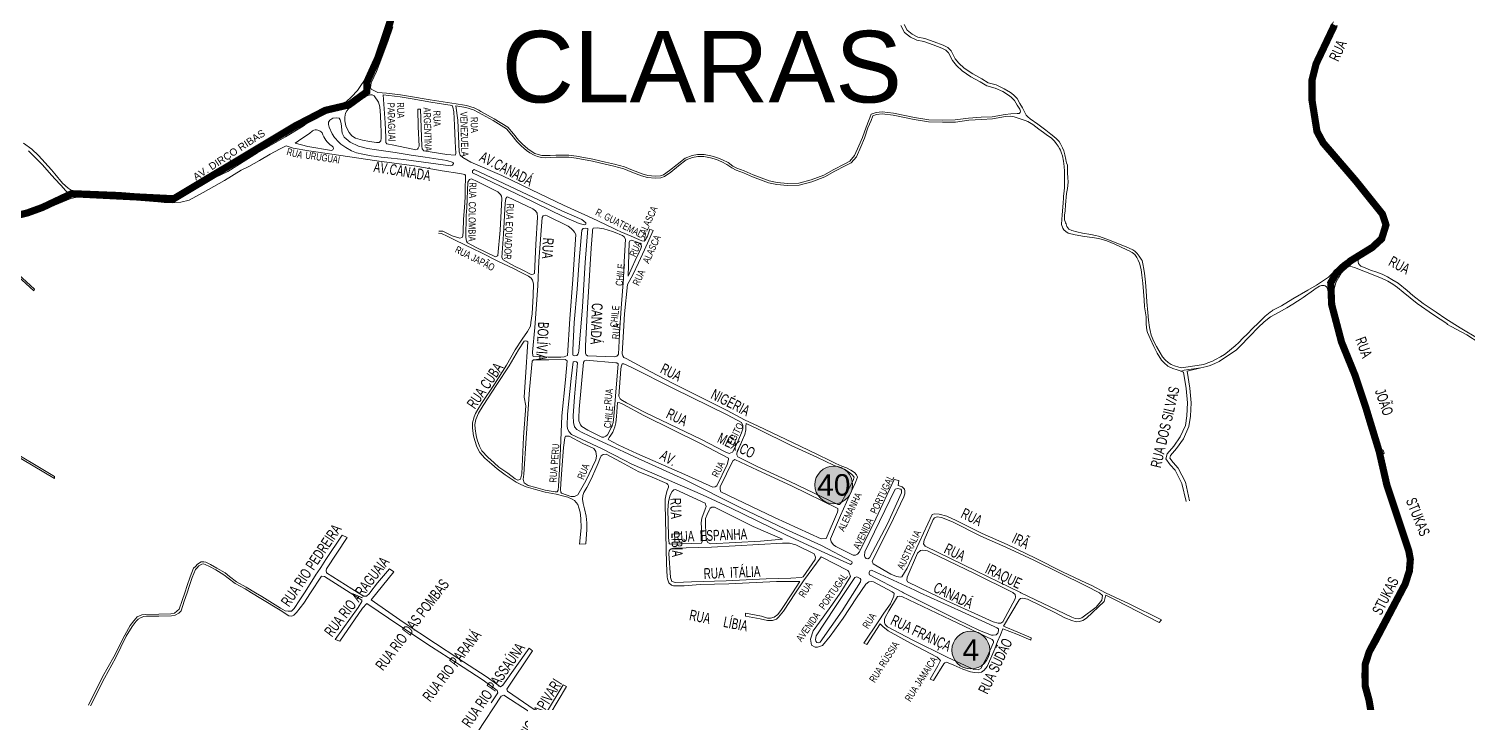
# Model space of a CAD drawing. Header units: millimetres. Extents: x 617885 to 663705, y 7172943 to 7234736.
# Drawn here: x 644964 to 646972, y 7179647 to 7180587 of the extents above; entities that cross this region are included whole.
import ezdxf
from ezdxf.enums import TextEntityAlignment as Align

# ---------------------------------------------------------------- set-up
doc = ezdxf.new("R2010")
doc.units = ezdxf.units.MM
for name, color, linetype in [('BAIRROS', 12, 'Continuous'), ('Equipamentos Públicos', 171, 'Continuous'), ('Escolas Municipais', 21, 'Continuous')]:
    doc.layers.add(name, color=color, linetype=linetype)
doc.layers.add('TOP_VIAS 10.000', color=7, linetype='Continuous', lineweight=9)
doc.layers.add('VIAS', color=7, linetype='Continuous', lineweight=5)
doc.styles.add('LDUP', font='LDUP.SHX')
doc.styles.get("Standard").update_dxf_attribs({"font": 'arial.ttf'})

msp = doc.modelspace()

# ---------------------------------------------------------------- hatches: boundary and pattern name
at = {"layer": 'Equipamentos Públicos', "true_color": 0xb3b3ff}
h = msp.add_hatch(color=151, dxfattribs=at)
edge = h.paths.add_edge_path()
edge.add_arc((646087.5, 7179950.5), 26.4, 0, 360)
at = {"layer": 'Escolas Municipais'}
h = msp.add_hatch(color=21, dxfattribs=at)
edge = h.paths.add_edge_path()
edge.add_arc((646278.9, 7179720), 26.4, 0, 360)

# ---------------------------------------------------------------- linework, layer by layer
at = {"layer": 'BAIRROS', "lineweight": 40, "ltscale": 0.3, "const_width": 10}
for points in [[(644881.8, 7180309.9), (644962.1, 7180330.3), (644982.5, 7180337.7), (645023.4, 7180357), (645089.4, 7180354.4), (645144.7, 7180350.1), (645166, 7180349.9), (645335.8, 7180451.6), (645377.6, 7180473.3), (645378.5, 7180473.5), (645410.9, 7180481.1), (645435.6, 7180499.2), (645435.6, 7180512.7), (645450.7, 7180545.7), (645451.6, 7180548.2), (645466.7, 7180591.3), (645470.1, 7180603.3)], [(645470.1, 7180603.3), (645451.2, 7180546.9), (645435.6, 7180512.7), (645435.6, 7180499.2), (645410.9, 7180481.1), (645378.1, 7180473.4), (645335.8, 7180451.6), (645166, 7180349.9), (645023.4, 7180357), (644982.5, 7180337.7), (644962.1, 7180330.3), (644881.8, 7180309.9)], [(646786.7, 7180592.5), (646760.9, 7180538.2), (646755.3, 7180515.8), (646755.2, 7180487.8), (646762.2, 7180443.8), (646770.8, 7180427.9), (646816.3, 7180375), (646853.6, 7180328.5), (646858.5, 7180313.4), (646852.5, 7180294.1), (646839.3, 7180281.9), (646809.2, 7180263.4), (646789.2, 7180246.5), (646781.4, 7180232.5), (646782.7, 7180202.1), (646796.4, 7180150), (646815.2, 7180103.8), (646830.9, 7180056.6), (646849.1, 7179997), (646859.7, 7179950.5), (646890.3, 7179858.8), (646892.5, 7179846.6), (646891.2, 7179830.4), (646885.4, 7179812.4), (646843.8, 7179733.1), (646835.2, 7179717.8), (646829.4, 7179699.6), (646829.4, 7179670.2), (646835, 7179649.6), (646838.4, 7179628.6)], [(646786.7, 7180592.5), (646760.9, 7180538.2), (646755.3, 7180515.8), (646755.2, 7180487.8), (646762.2, 7180443.8), (646770.8, 7180427.9), (646816.3, 7180375), (646853.6, 7180328.5), (646858.5, 7180313.4), (646852.5, 7180294.1), (646839.3, 7180281.9), (646809.2, 7180263.4), (646789.2, 7180246.5), (646781.4, 7180232.5), (646782.7, 7180202.1), (646796.4, 7180150), (646815.2, 7180103.8), (646830.9, 7180056.6), (646849.1, 7179997), (646859.7, 7179950.5), (646890.3, 7179858.8), (646892.5, 7179846.6), (646891.2, 7179830.4), (646885.4, 7179812.4), (646835.2, 7179717.8), (646829.4, 7179699.6), (646829.4, 7179670.2), (646829.4, 7179670.2), (646835, 7179649.6), (646838.4, 7179628.6)]]:
    msp.add_lwpolyline(points, dxfattribs=at)
at = {"layer": 'Equipamentos Públicos', "color": 7, "lineweight": 5}
msp.add_circle((646087.5, 7179950.5), 26.4, dxfattribs=at)
at = {"layer": 'Escolas Municipais', "color": 7, "lineweight": 5}
msp.add_circle((646278.9, 7179720), 26.4, dxfattribs=at)
at = {"layer": 'VIAS', "color": 253, "ltscale": 0.3}
for points in [[(645467.1, 7180602.9), (645460.3, 7180580.9), (645452.5, 7180558.7), (645447.2, 7180545.2), (645441.1, 7180529.5), (645436.1, 7180520.8), (645422.4, 7180501), (645414.3, 7180492), (645407.3, 7180485.9), (645399.6, 7180482.4), (645385.2, 7180478), (645372.5, 7180471.9), (645362.3, 7180463.4), (645346.6, 7180451.4), (645322.1, 7180436.2), (645282.9, 7180413.8), (645241.5, 7180387.8), (645198.1, 7180367.3), (645176.3, 7180354.8), (645168.8, 7180352.8), (645159.1, 7180352.9), (645157.1, 7180352.8), (645154, 7180352.6), (645147.1, 7180352.6), (645136.6, 7180353), (645120.3, 7180354.8), (645096.4, 7180356.4), (645062.6, 7180358.4), (645040.9, 7180358.6), (645029.4, 7180359.6), (645024.4, 7180361.2), (645018.6, 7180364.8), (645010.8, 7180371.7), (645000, 7180384.8), (644995.6, 7180390.2), (644977.4, 7180410.2), (644967.8, 7180419.2), (644956.3, 7180427.7)], [(646117.6, 7179952.9), (646120.8, 7179961.3), (646119.4, 7179964.4), (646116.5, 7179967.8), (646111.5, 7179971.1), (646105.4, 7179974.4), (646098.9, 7179976.9), (646090.6, 7179980.4), (646083, 7179984.2), (646064, 7179993.2), (646029.7, 7180009.5), (645982.1, 7180032.5), (645962.8, 7180041.5), (645938.7, 7180054.4), (645864.1, 7180091.8), (645831.3, 7180108.7), (645797.7, 7180127.1), (645794.6, 7180128.5), (645792.9, 7180130.6), (645792.2, 7180133.3), (645794, 7180164.6), (645795.4, 7180189.1), (645799.7, 7180230.2), (645807, 7180243.7), (645814.8, 7180260.5), (645823.4, 7180278.4), (645835.6, 7180305.5), (645830.8, 7180307.5), (645827.3, 7180297.7), (645824, 7180292.2), (645822.6, 7180290.9), (645819.5, 7180291.2), (645804.8, 7180297.6), (645790.1, 7180303.7), (645784.3, 7180306.4), (645778.5, 7180309.2), (645750.2, 7180323), (645710.4, 7180341), (645665.7, 7180362.4), (645624, 7180382.3), (645580.9, 7180401.1), (645569.6, 7180407.7), (645565.8, 7180410.8), (645564.5, 7180415.2), (645562.8, 7180459.6), (645560, 7180479.4), (645574, 7180477.3), (645584.4, 7180473.9), (645591.5, 7180470.4), (645612.2, 7180459.2), (645630.7, 7180447.7), (645638.1, 7180438.6), (645645.2, 7180429.9), (645651, 7180423.8), (645658.5, 7180417.2), (645663.4, 7180414), (645669.3, 7180410.6), (645674, 7180409), (645679.7, 7180407.6), (645685.7, 7180407.2), (645691.6, 7180407.5), (645699.8, 7180407.8), (645708.5, 7180407.9), (645717.6, 7180407.8), (645728, 7180406.8), (645750.7, 7180402.2), (645768.3, 7180398.4), (645780.5, 7180395.3), (645794.3, 7180391.6), (645805.6, 7180387.2), (645819, 7180382), (645827.4, 7180379.7), (645838.3, 7180378.7), (645846.2, 7180379.1), (645851, 7180380.9), (645860, 7180386.9), (645870.9, 7180395.7), (645881.5, 7180404.1), (645890.5, 7180407.6), (645897.7, 7180408.8), (645906.2, 7180408.8), (645915.3, 7180407.1), (645923.6, 7180404.6), (645931.2, 7180401.6), (645938.4, 7180397.8), (645945.2, 7180393), (645951.1, 7180389.9), (645961.4, 7180386), (645974.1, 7180380.5), (645996.5, 7180372.3), (646007.9, 7180369.7), (646023, 7180368.3), (646039.4, 7180369), (646056.9, 7180373.4), (646074.9, 7180380.4), (646088.8, 7180388.2), (646103.6, 7180395.7), (646111.8, 7180400), (646119.2, 7180408.6), (646125.4, 7180422.6), (646130.4, 7180434.6), (646135.3, 7180448.7), (646139.8, 7180459.3), (646142.1, 7180465.6), (646147.4, 7180467.7), (646155, 7180468.3), (646170.5, 7180466.4), (646199.6, 7180460.4), (646220, 7180457.4), (646239.2, 7180456.6), (646257.4, 7180457), (646275.9, 7180459.5), (646293.6, 7180460.7), (646309, 7180461.4), (646327.2, 7180464.8), (646334.6, 7180465.4), (646339.3, 7180464.3), (646347.7, 7180461.6), (646354.7, 7180459.3), (646358.4, 7180457.6), (646365.6, 7180453.6), (646373.9, 7180447.2), (646380.3, 7180442.6), (646386.1, 7180438.3), (646391, 7180435), (646395.5, 7180430.1), (646398.2, 7180427), (646401, 7180423.1), (646402.9, 7180420), (646404, 7180417.6), (646405.5, 7180413.4), (646406.8, 7180410), (646408.2, 7180402.4), (646409.2, 7180395), (646409.7, 7180388.6), (646409.8, 7180382.2), (646409.6, 7180376.6), (646409.7, 7180371.6), (646409.7, 7180366), (646409.1, 7180360.1), (646408.6, 7180357.5), (646408.2, 7180352.7), (646408.2, 7180350.8), (646407.6, 7180344.1), (646406.3, 7180327.1), (646405.8, 7180321.5), (646405.5, 7180314.2), (646407.4, 7180308.9), (646408.8, 7180306.6), (646411.7, 7180304.1), (646415, 7180302.1), (646424.7, 7180299.5), (646437.4, 7180297.4), (646448.4, 7180295.9), (646457.6, 7180294.6), (646468.8, 7180291), (646480.1, 7180286.5), (646496.7, 7180278.7), (646500.1, 7180277.2), (646504.2, 7180274.9), (646507.8, 7180272), (646510.7, 7180268.1), (646512.4, 7180264.1), (646514.5, 7180259.9), (646516.6, 7180251.2), (646517.6, 7180243.2), (646519.2, 7180232), (646520.1, 7180220.3), (646520.9, 7180208.7), (646521.5, 7180199.1), (646522.6, 7180190.5), (646523.5, 7180185), (646523.6, 7180180.8), (646523.9, 7180174.8), (646524.5, 7180166.5), (646525.7, 7180163.4), (646529.2, 7180155), (646534.4, 7180143.8), (646539.1, 7180134.4), (646545.2, 7180124.7), (646548.6, 7180120.8), (646554, 7180116.2), (646560.9, 7180113), (646567.1, 7180111.2), (646570, 7180110.1), (646572.1, 7180109.4), (646574.3, 7180109.8), (646576.8, 7180110.7), (646600, 7180113.7), (646608.4, 7180115.6), (646612.9, 7180117.2), (646619.7, 7180120), (646625.5, 7180122.8), (646631.7, 7180127.1)], [(644952.9, 7180324.8), (644969.6, 7180329.1), (644975.8, 7180331.2), (644983.2, 7180334.5), (644992, 7180337.8), (645000, 7180341.1), (645022.4, 7180350.2), (645033.2, 7180352.6), (645047, 7180353.1), (645064, 7180352.8), (645097.2, 7180351), (645128.1, 7180348.3), (645140, 7180345.9), (645152.6, 7180344.7), (645164.2, 7180344.4), (645176.1, 7180345.1), (645187.6, 7180347.8), (645206.9, 7180358.7), (645237, 7180375.5), (645260.1, 7180389.9), (645270.9, 7180395), (645285.7, 7180403.5), (645300.8, 7180412.3), (645313.8, 7180419.2), (645322.8, 7180424), (645332.9, 7180420.6), (645354.5, 7180416.9), (645383.5, 7180412.4), (645449.6, 7180402.8), (645501.8, 7180395.7), (645540.9, 7180389), (645565.7, 7180385.3), (645572.4, 7180383.7), (645573.6, 7180382.2), (645573.4, 7180376.4), (645573.1, 7180366.8), (645572.8, 7180352), (645571.9, 7180337.8), (645570.6, 7180321.6), (645570.2, 7180304.2), (645569.6, 7180298.4), (645568.9, 7180296), (645565.7, 7180294.9), (645554.9, 7180298.2), (645541.6, 7180304.5), (645536.3, 7180304.6)], [(645535.7, 7180302.1), (645535.8, 7180302.1), (645539.9, 7180301.2), (645547.9, 7180297.5), (645558.8, 7180292), (645584.8, 7180279.4), (645594.8, 7180275), (645619.4, 7180262.4), (645640.5, 7180252.4), (645650.2, 7180247.5), (645661.5, 7180241.9), (645665, 7180239.1), (645667.1, 7180236.1), (645668.5, 7180231.1), (645667.8, 7180214.8), (645666.6, 7180189.4), (645664.7, 7180177.2), (645664, 7180172.3), (645659.8, 7180164.8), (645652.6, 7180154.1), (645642.9, 7180138.9), (645630.8, 7180117.5), (645613.9, 7180091.3), (645595.7, 7180064.2), (645590.8, 7180055.7), (645587.2, 7180050.2), (645585.3, 7180045.3), (645583.3, 7180037.3), (645583.1, 7180029.5), (645584.7, 7180019.1), (645586.2, 7180012.4), (645589.2, 7180003.5), (645593.6, 7179995.6), (645600.4, 7179987.7), (645610.2, 7179979.5), (645617.4, 7179973), (645628.8, 7179964.6), (645643.9, 7179954.4), (645650.5, 7179951.2), (645658.1, 7179947.8), (645671.3, 7179944), (645684.8, 7179940.6), (645700, 7179937.8), (645710.7, 7179934.9), (645716.3, 7179933.2), (645722.3, 7179930.7), (645725.7, 7179928.7), (645730.1, 7179923.3), (645731.6, 7179918.5), (645733.4, 7179912.5), (645734.6, 7179903.6), (645734.9, 7179890.4), (645732.7, 7179868), (645741.2, 7179868.3), (645743, 7179888.2), (645742.9, 7179897.6), (645741.8, 7179906.7), (645739.4, 7179917.1), (645737.8, 7179924.6), (645736.8, 7179930.7), (645737.1, 7179935.9), (645738.6, 7179939.8), (645742.9, 7179947.1), (645746.3, 7179953.7), (645750.7, 7179962.5), (645753.9, 7179970.2), (645758.7, 7179980.7), (645761.1, 7179986.8), (645762.8, 7179991.1), (645765.6, 7179992.8), (645769.6, 7179993.3), (645789.8, 7179982.5), (645794.9, 7179979.8), (645815.4, 7179968.9), (645830.7, 7179962.8), (645854.3, 7179952.4), (645856, 7179951), (645856.8, 7179949.3), (645856.8, 7179947.3), (645854.9, 7179942.8), (645853.4, 7179937.5), (645852, 7179930.4), (645852.1, 7179923.5), (645854.1, 7179840.3), (645855.1, 7179822.1), (645855.5, 7179819.3), (645857.3, 7179814), (645860.9, 7179810.6), (645863.8, 7179809.7), (645878.6, 7179809.7), (645901, 7179811.3), (645940.9, 7179812.6), (646007.4, 7179815.5), (646040.3, 7179815.6), (646030.1, 7179800), (646014.7, 7179776.4), (646009.5, 7179769.4), (646004.5, 7179766), (645999.3, 7179764.6), (645995.1, 7179764.7), (645986.5, 7179767.2), (645964.1, 7179771.7), (645964.2, 7179767.5), (645985, 7179763.6), (645995, 7179761.3), (646001.8, 7179761.3), (646007.5, 7179762.9), (646010.4, 7179765.9), (646017.3, 7179774.5), (646034.3, 7179800), (646045.4, 7179816.6), (646070, 7179850.3), (646107, 7179831), (646108.6, 7179829), (646111, 7179822.6), (646096.5, 7179799.2), (646085.9, 7179784), (646072.8, 7179766), (646058.6, 7179746.8), (646055.1, 7179735.3), (646056.3, 7179726.7), (646061.7, 7179724), (646065, 7179724), (646071.8, 7179726.3), (646082.6, 7179739.3), (646100.8, 7179764.7), (646119.1, 7179792.8), (646132.1, 7179812.2), (646136.6, 7179815.4), (646139.7, 7179815.7), (646142.8, 7179815), (646168.9, 7179801.4), (646171, 7179800), (646171.9, 7179799.4), (646171.6, 7179795), (646166.7, 7179784.6), (646157.5, 7179771.3), (646150.6, 7179760.9), (646129.4, 7179729.6), (646133.6, 7179727.9), (646152.5, 7179756.6), (646155.9, 7179753.1), (646163.7, 7179746.6), (646194.9, 7179729.7), (646231.7, 7179709.9), (646236.4, 7179705.2), (646234.8, 7179701.9), (646232.8, 7179697.9), (646222, 7179679.2), (646226.6, 7179677.4), (646241, 7179701), (646242.5, 7179702.3), (646244.9, 7179703.1), (646255.3, 7179698.9), (646267.8, 7179693.4), (646278.3, 7179689.7), (646284.2, 7179688.6), (646289.4, 7179688.3), (646293.7, 7179689.3), (646297.4, 7179691.8), (646301.9, 7179697.1), (646306.9, 7179708.6), (646312.3, 7179721.7), (646316, 7179731.9), (646320.5, 7179741.2), (646323.8, 7179749.4), (646343.3, 7179742.2), (646362.5, 7179733.6), (646363.2, 7179737.2), (646344.4, 7179745), (646324.7, 7179753.5), (646346.6, 7179790), (646348.4, 7179791.9), (646351.6, 7179792.4), (646357.8, 7179790.9), (646397.2, 7179771.8), (646410.2, 7179765), (646419.7, 7179761.1), (646426.2, 7179759.4), (646430.8, 7179759.9), (646435.5, 7179761.1), (646440.4, 7179764.5), (646465, 7179787.9), (646467.1, 7179795.4), (646467.6, 7179796.4), (646481.4, 7179789.7), (646541.9, 7179758.5), (646545.3, 7179762.2), (646499.8, 7179784.4), (646466.7, 7179799.7), (646447.9, 7179810), (646440.6, 7179813.4), (646407, 7179829.4), (646369.4, 7179848.1), (646329.7, 7179867.3), (646294.6, 7179882.7), (646258.3, 7179901), (646245.4, 7179906.8), (646234.7, 7179909.6), (646228.2, 7179910.3), (646225, 7179909.4), (646206.8, 7179870), (646189.9, 7179834.4), (646182.5, 7179822.3), (646180.8, 7179821.9), (646174.9, 7179822.6), (646167.3, 7179826), (646142.4, 7179840.2), (646141.1, 7179844.1), (646166.5, 7179893.8), (646185.5, 7179933.7), (646186.6, 7179937.9), (646186.7, 7179942.1), (646186.1, 7179944.5), (646183.2, 7179947.7), (646177.4, 7179949.7), (646178.4, 7179956.7), (646172, 7179957.9), (646146.2, 7179903.2), (646123.4, 7179857.1), (646120.9, 7179853.7), (646118, 7179852.3), (646114.7, 7179852.3), (646090.2, 7179864.5), (646087.1, 7179867.1), (646083.9, 7179871.2), (646082.8, 7179875.3), (646096.8, 7179908), (646109.4, 7179935.5), (646117.6, 7179952.9)], [(644931.3, 7180257.8), (644970.6, 7180221.6), (644971.6, 7180223.6), (644933.2, 7180259.1)], [(646631.7, 7180127.1), (646641.1, 7180132.9), (646649.7, 7180139.2), (646657.8, 7180147), (646665.3, 7180154.7), (646668.4, 7180158), (646680.2, 7180170), (646688.3, 7180177.9), (646697.2, 7180185.2), (646709.6, 7180191.8), (646720.1, 7180197.8), (646728.3, 7180202.8), (646734.9, 7180206.9), (646738.7, 7180209.3), (646742.7, 7180212.3), (646757.2, 7180222.4), (646759.7, 7180224.1), (646765.5, 7180227.8), (646768.5, 7180228.7), (646769.9, 7180229), (646772, 7180228.9), (646773.4, 7180228.2), (646775.3, 7180227), (646776.9, 7180224.1), (646778.1, 7180221.1), (646779.1, 7180205.8), (646782, 7180189.5), (646786.6, 7180170.3), (646792.6, 7180150.6), (646796.9, 7180138.6), (646803.6, 7180122.4), (646811.4, 7180102.5), (646818.6, 7180082.1), (646825.4, 7180060.5), (646832, 7180038.4), (646839.4, 7180014.5), (646844.3, 7179997.9), (646848, 7179983.9), (646851.8, 7179968.7), (646856.3, 7179953.7), (646860.1, 7179941.8), (646862.7, 7179933.7), (646871.5, 7179903.3), (646878.6, 7179882.8), (646883.4, 7179868.9), (646885.3, 7179862.8), (646886.6, 7179858.2), (646887.5, 7179854.3), (646887.9, 7179849.9), (646888, 7179846.6), (646888.1, 7179842.8), (646887.8, 7179837.7), (646887.2, 7179833.4), (646886.6, 7179828.5), (646886.1, 7179825), (646885.3, 7179821.3), (646882.8, 7179814.2), (646878.6, 7179804.9), (646876.2, 7179800), (646872.7, 7179793), (646864.1, 7179775.2), (646854.7, 7179757.4), (646846.4, 7179742.8), (646837.8, 7179728.7), (646834.1, 7179722), (646831.3, 7179715.8), (646828.8, 7179709.1), (646827.2, 7179704), (646826.4, 7179699.5), (646825.9, 7179694.9), (646825.4, 7179691.2), (646824.8, 7179686.2), (646824.8, 7179682.1), (646825.9, 7179676.2), (646826.8, 7179671.6), (646827.7, 7179665.4), (646829.7, 7179657.4), (646831.7, 7179650.8), (646833.2, 7179645.3)], [(646570, 7180110.1), (646575.8, 7180108.1), (646579.7, 7180084.9), (646581.4, 7180065.3), (646580.4, 7180047), (646578.4, 7180033.4), (646571.3, 7180017.5), (646562.1, 7180004.6), (646552.9, 7179993.7), (646551.2, 7179987), (646557.4, 7179978.5), (646564.1, 7179971), (646573.6, 7179952.7), (646579.4, 7179927.3)], [(646600, 7180113.7), (646580.9, 7180109.4), (646584.7, 7180085.6), (646586.4, 7180065.3), (646585.4, 7180046.5), (646583.2, 7180032), (646575.6, 7180015), (646566.1, 7180001.5), (646557.5, 7179991.4), (646556.7, 7179988), (646561.2, 7179981.6), (646568.3, 7179973.9), (646578.4, 7179954.5), (646584.3, 7179928.4)], [(644925.3, 7180003.6), (644999.4, 7179959.5), (644999.4, 7179962.4), (644926.6, 7180006)], [(645046.9, 7179643.2), (645066.7, 7179682.5), (645082.6, 7179710.7), (645097.7, 7179740.9), (645105.4, 7179754.1), (645110.4, 7179760.9), (645115.2, 7179766.2), (645121.6, 7179769), (645127, 7179769.8), (645145.2, 7179770), (645162.1, 7179770.4), (645167.2, 7179771.3), (645173.6, 7179776.9), (645177.9, 7179789.2), (645181.5, 7179800), (645184.9, 7179809.9), (645188.9, 7179822.3), (645193.7, 7179834.3), (645196.3, 7179836.5), (645199.3, 7179839.7), (645204.2, 7179843.1), (645207.9, 7179843.3), (645210.9, 7179842.5), (645217.5, 7179839.3), (645226.4, 7179834.5), (645237.8, 7179827.6), (645244, 7179822.8), (645253.6, 7179815.3), (645267.1, 7179807.9), (645280.3, 7179800), (645289.2, 7179794.7), (645315.1, 7179778.7), (645321.6, 7179774.9), (645325.7, 7179774.3), (645327.7, 7179774.2), (645330.4, 7179774.4), (645334.1, 7179778.1), (645341.9, 7179790), (645348.8, 7179800), (645349.6, 7179801.2), (645365, 7179825.8), (645366.2, 7179827.6), (645371.6, 7179835.1), (645378.4, 7179846.2), (645401.3, 7179880.2), (645408.1, 7179877.1), (645379.3, 7179833.5), (645378.8, 7179831), (645379.5, 7179828), (645423.6, 7179800), (645431.3, 7179795.1), (645435.3, 7179795.2), (645439.2, 7179799), (645439.9, 7179800), (645450.3, 7179814), (645467.4, 7179833.4), (645473.3, 7179829.3), (645449.5, 7179800), (645441.5, 7179790.1), (645486.5, 7179758.7), (645531.7, 7179729.2), (645562.9, 7179708.7), (645602.1, 7179682.9), (645622.2, 7179668.5), (645625.5, 7179671), (645662.5, 7179722.6), (645667, 7179719), (645631.2, 7179665.5), (645632.2, 7179662.8), (645676.7, 7179631.7)], [(645609.2, 7179646.5), (645618.6, 7179660.5), (645617.5, 7179663.7), (645598.1, 7179678.2), (645560.7, 7179702.3), (645526, 7179724.7), (645481.8, 7179753.6), (645435.8, 7179785.1), (645429.8, 7179778.5), (645398, 7179732.4), (645391.3, 7179734.9), (645423.4, 7179779.6), (645428.8, 7179787.6), (645428.8, 7179789.7), (645412.5, 7179800), (645376.7, 7179822.7), (645372.3, 7179823.1), (645357.1, 7179800), (645347.5, 7179785.5), (645337.4, 7179772.3), (645333.9, 7179768.6), (645331, 7179767.2), (645326.9, 7179767.9), (645314.4, 7179775.7), (645287.7, 7179792.1), (645274.4, 7179800), (645265.6, 7179805.3), (645251.9, 7179812.8), (645242.1, 7179820.4), (645236.1, 7179825.1), (645224.9, 7179831.9), (645216.1, 7179836.6), (645209.9, 7179839.6), (645207.5, 7179840.3), (645205.2, 7179840.1), (645201.3, 7179837.4), (645198.4, 7179834.4), (645196.2, 7179832.5), (645191.7, 7179821.3), (645187.7, 7179808.9), (645184.7, 7179800), (645180.7, 7179788.2), (645176.4, 7179774.9), (645173.1, 7179771.7), (645168.2, 7179768.8), (645163, 7179767.8), (645145.4, 7179767.4), (645128.1, 7179767.2), (645124.4, 7179766.9), (645123.1, 7179766.4), (645119.5, 7179765), (645116.4, 7179762.9), (645113.4, 7179760.2), (645107.8, 7179753.1), (645099.7, 7179739.3), (645084.9, 7179708.5), (645069.2, 7179680.7), (645049.8, 7179642.2)], [(645686.7, 7179632.7), (645709.9, 7179671.5), (645714.2, 7179669.2), (645690.9, 7179630)], [(645662.8, 7179633.6), (645627, 7179657), (645623.4, 7179655.7), (645590, 7179605.4)]]:
    msp.add_lwpolyline(points, dxfattribs=at)
at = {"layer": 'VIAS', "color": 253, "flags": 128}
for points in [[(645471.7, 7180590.1), (645465.4, 7180570.8), (645455.3, 7180543.3), (645448.9, 7180527.5), (645441.8, 7180511.6), (645440.7, 7180505.1), (645441.6, 7180503), (645445.3, 7180500.8), (645451, 7180498.4), (645463.2, 7180497.1), (645482.8, 7180495), (645499.6, 7180492.3), (645518.5, 7180489), (645524, 7180488), (645560.4, 7180482.2), (645572.2, 7180480.6), (645574.7, 7180480.1), (645585.5, 7180476.6), (645591.9, 7180473.4), (645594.8, 7180471.9), (645613.6, 7180461.7), (645632.6, 7180449.9), (645640.3, 7180440.5), (645647.3, 7180431.8), (645653, 7180425.9), (645660.2, 7180419.5), (645664.9, 7180416.4), (645670.4, 7180413.3), (645674.8, 7180411.8), (645680.1, 7180410.4), (645685.7, 7180410.1), (645691.5, 7180410.4), (645699.7, 7180410.7), (645708.5, 7180410.8), (645717.8, 7180410.7), (645728.5, 7180409.6), (645751.2, 7180405), (645769, 7180401.2), (645781.3, 7180398), (645795.2, 7180394.4), (645806.6, 7180389.9), (645820, 7180384.7), (645827.9, 7180382.6), (645838.4, 7180381.6), (645845.6, 7180382), (645849.7, 7180383.5), (645858.3, 7180389.2), (645869, 7180397.9), (645880, 7180406.6), (645889.7, 7180410.4), (645897.5, 7180411.7), (645906.4, 7180411.7), (645916, 7180410), (645924.5, 7180407.3), (645932.4, 7180404.2), (645939.9, 7180400.3), (645946.7, 7180395.4), (645952.3, 7180392.5), (645962.5, 7180388.7), (645975.2, 7180383.2), (645997.3, 7180375.1), (646008.4, 7180372.6), (646023.1, 7180371.2), (646039, 7180371.9), (646056, 7180376.2), (646073.7, 7180383), (646087.5, 7180390.8), (646102.2, 7180398.2), (646109.9, 7180402.3), (646116.7, 7180410.1), (646122.7, 7180423.8), (646127.6, 7180435.6), (646132.6, 7180449.7), (646137.1, 7180460.4), (646139.8, 7180467.8), (646146.7, 7180470.5), (646155.1, 7180471.2), (646170.9, 7180469.3), (646200.1, 7180463.3), (646220.3, 7180460.3), (646239.2, 7180459.5), (646257.2, 7180459.9), (646275.6, 7180462.4), (646293.5, 7180463.6), (646308.7, 7180464.3), (646326.9, 7180467.7), (646334.8, 7180468.3), (646343.6, 7180468.8), (646346.3, 7180468.8), (646348, 7180470.4), (646348.2, 7180472.3), (646347.1, 7180474.8), (646343.6, 7180480.6), (646339.8, 7180487.1), (646335.4, 7180491.7), (646331.7, 7180494.4), (646323.5, 7180499.4), (646312.7, 7180504.4), (646301.4, 7180507.5), (646292, 7180513.3), (646279.1, 7180520.2), (646266.9, 7180528.6), (646258.7, 7180535.9), (646253.1, 7180542.7), (646247.5, 7180553.7), (646243.9, 7180557.3), (646238.6, 7180559.9), (646226.2, 7180564.8), (646213.3, 7180569.4), (646203.7, 7180571.4), (646194.7, 7180575.6), (646186.5, 7180582.1), (646181.3, 7180591.6)], [(646185.7, 7180593.1), (646190.1, 7180585.2), (646197.2, 7180579.5), (646205.1, 7180575.7), (646214.5, 7180573.8), (646227.8, 7180569.1), (646240.4, 7180564.1), (646246.6, 7180561.1), (646251.3, 7180556.4), (646257, 7180545.2), (646262, 7180539.1), (646269.8, 7180532.2), (646281.5, 7180524.2), (646294.3, 7180517.3), (646303.2, 7180511.8), (646314.2, 7180508.8), (646325.6, 7180503.5), (646334.3, 7180498.2), (646338.4, 7180495.2), (646343.5, 7180489.9), (646347.5, 7180483), (646351.1, 7180477), (646354.3, 7180470.3), (646356.1, 7180466.7), (646358.7, 7180464.1), (646361.9, 7180461.5), (646372.4, 7180454), (646383.5, 7180445.8), (646390.8, 7180439.9), (646394.9, 7180436.7), (646398.7, 7180433.4), (646402.1, 7180430), (646404.1, 7180426.7), (646405.3, 7180424), (646406.9, 7180421.1), (646408.9, 7180416.9), (646410.3, 7180411), (646411.4, 7180404.8), (646411.9, 7180401.9), (646412.6, 7180399.9), (646413.7, 7180396.8), (646414, 7180389.9), (646414.1, 7180385.7), (646414.4, 7180379.8), (646414.6, 7180373), (646413.8, 7180364.2), (646412.6, 7180357.2), (646411.3, 7180341.3), (646410.4, 7180332.9), (646409.6, 7180327.1), (646409.5, 7180322.7), (646409.9, 7180320.7), (646410.6, 7180318.4), (646411.2, 7180316.5), (646411.8, 7180315), (646412.8, 7180311.3), (646414.4, 7180309.2), (646415.8, 7180307.6), (646420.1, 7180305.7), (646426.8, 7180303.7), (646435, 7180301.7), (646446.4, 7180300.2), (646452.9, 7180298.6), (646457, 7180297.5), (646468.9, 7180293.3), (646495.9, 7180282.6), (646504.9, 7180278.8), (646508.1, 7180276.6), (646511.3, 7180273.3), (646513.9, 7180269.8), (646516.9, 7180265.8), (646518.1, 7180263.8), (646519.5, 7180256.9), (646520.1, 7180254.1), (646521.5, 7180246.2), (646522.8, 7180233.7), (646523.6, 7180221.3), (646524.8, 7180206.2), (646526, 7180191.3), (646526.9, 7180180.6), (646528.3, 7180170), (646529.1, 7180166), (646530.9, 7180159.4), (646534.6, 7180150.8), (646538, 7180143.5), (646543.3, 7180134.8), (646546.6, 7180129.5), (646550.4, 7180125.2), (646554.4, 7180121.6), (646558.4, 7180118.7), (646563.1, 7180116.7), (646569.2, 7180114.9), (646573.2, 7180114)], [(646573.2, 7180114), (646600.8, 7180117.9), (646604.1, 7180118.5), (646609.9, 7180120.7), (646616.4, 7180123.2), (646620.6, 7180125.6), (646627.7, 7180129.4), (646632.9, 7180132.6), (646637.3, 7180135.8), (646642.9, 7180140.4), (646648, 7180144.8), (646653, 7180149.2), (646658.7, 7180155.3), (646665.1, 7180161.2), (646672.1, 7180168.8), (646680.7, 7180176.6), (646690, 7180185.9), (646696.8, 7180191.4), (646699.4, 7180193.7), (646700.6, 7180194.3), (646712.7, 7180200.5), (646728.6, 7180210.1), (646749.3, 7180222.4), (646761.4, 7180229.2), (646767, 7180233.1), (646778.4, 7180240.6), (646782, 7180244.3), (646789.6, 7180252.2), (646794.7, 7180257), (646797.8, 7180260), (646804.2, 7180264.9), (646813.8, 7180271.2), (646822.8, 7180276.1), (646833, 7180281.7), (646836.5, 7180284.1), (646844.7, 7180289.9), (646847.8, 7180293.8), (646850.5, 7180298.5), (646852.2, 7180302.6), (646853.4, 7180305), (646854, 7180308.5), (646854.2, 7180310.3), (646854.1, 7180314.1), (646854.1, 7180316.5), (646853.9, 7180318.3), (646853, 7180322.9), (646852, 7180324.7), (646850.7, 7180327.1), (646848.1, 7180330.9), (646848.1, 7180331.2), (646840.8, 7180342.1), (646824.1, 7180362.6), (646815.2, 7180371.5), (646806.2, 7180383.5), (646800.1, 7180389.3), (646788.4, 7180401.8), (646774.5, 7180418.2), (646764.3, 7180431.5), (646758.8, 7180441.4), (646756.6, 7180456.9), (646753.8, 7180477), (646751.8, 7180492.7), (646751.7, 7180506.7), (646752.5, 7180518.2), (646755, 7180528.9), (646759.3, 7180541), (646766, 7180556.5), (646770.7, 7180567.8), (646777, 7180581), (646785.3, 7180596.8)], [(646790.6, 7180592.1), (646784, 7180579.5), (646777.1, 7180565.5), (646770.4, 7180551.7), (646764.7, 7180539), (646760.7, 7180525.1), (646758.3, 7180513.5), (646757.9, 7180501.7), (646758.6, 7180488.6), (646761.5, 7180470.2), (646763.4, 7180456.5), (646766.5, 7180442.1), (646768.5, 7180436.5), (646773.5, 7180430.6), (646792.1, 7180409.2), (646805.8, 7180392), (646815.3, 7180379.6), (646829.7, 7180363.5), (646843.6, 7180346.3), (646853.5, 7180333.3), (646854.6, 7180331.7), (646856.3, 7180328.5), (646858.4, 7180324.7), (646859.5, 7180321.9), (646861.8, 7180314), (646861.3, 7180311.5), (646860.8, 7180307.1), (646859.3, 7180303.2), (646857.7, 7180298.2), (646855.5, 7180293.8), (646852.7, 7180290.1), (646848.6, 7180285.1), (646843.1, 7180281.1), (646835.5, 7180276.7), (646828.2, 7180272.1), (646823.6, 7180269.4), (646820.9, 7180267.2), (646819.9, 7180265.5), (646819.6, 7180263.7), (646819.6, 7180262.2), (646819.6, 7180261.7), (646820.2, 7180259.5), (646821.4, 7180257.5), (646823.6, 7180255.8), (646829.3, 7180253.4), (646836.7, 7180250.2), (646845.6, 7180247.5), (646853.3, 7180244.7), (646860.5, 7180241), (646866.9, 7180237.3), (646875.4, 7180232.1), (646887.9, 7180222), (646895.8, 7180215), (646910.6, 7180203.8), (646928.4, 7180191.4), (646941.9, 7180182.5), (646962.3, 7180169.8), (646988.7, 7180154.1)], [(645388.2, 7180462.2), (645392.7, 7180463), (645396.9, 7180462.2), (645398.5, 7180460.2), (645399.6, 7180454.8), (645401.1, 7180441.7), (645404.1, 7180435.9), (645412.2, 7180428.9), (645423.8, 7180423.4), (645436.4, 7180420.3), (645449.2, 7180418.3), (645475, 7180414.5), (645497.7, 7180410.8), (645516.9, 7180408), (645547.4, 7180403.4), (645556, 7180400.3), (645556.4, 7180399), (645555.4, 7180396.7), (645552.4, 7180396), (645487.4, 7180404.7), (645469.5, 7180406.6), (645455.8, 7180407.9), (645441.6, 7180409.8), (645430.2, 7180412), (645421.1, 7180414.2), (645414.2, 7180417), (645406.4, 7180421.5), (645399.5, 7180426.3), (645396.5, 7180429), (645390.7, 7180435.4), (645387.3, 7180440.4), (645383.1, 7180449.7), (645381.9, 7180453.6), (645382.1, 7180456.8), (645383.9, 7180459.8), (645388.2, 7180462.2)], [(644935, 7180327.5), (644966.2, 7180334.8), (644989.2, 7180343.8), (645000, 7180348.7), (645018.8, 7180357.3), (645008.2, 7180368.7), (645000, 7180377.8), (644992, 7180386.7), (644982.7, 7180397.2), (644963.4, 7180417)], [(646988.7, 7180148.9), (646971.4, 7180159.8), (646949.4, 7180171.8), (646944.2, 7180174.5), (646943.4, 7180175.6), (646925, 7180187.7), (646902.2, 7180203.8), (646882.7, 7180219.5), (646874.7, 7180226), (646867.9, 7180230.8), (646860.9, 7180234.8), (646852.4, 7180239.3), (646830.1, 7180247.7), (646814.7, 7180253.8), (646814.5, 7180254.1), (646811.4, 7180255.1), (646809.1, 7180255.6), (646807, 7180255.3), (646804.3, 7180254.3), (646801, 7180251.6), (646796, 7180246.1), (646792.5, 7180240.6), (646789.1, 7180234.1), (646787, 7180228), (646785.9, 7180222), (646785.3, 7180214.6), (646785.4, 7180209.5), (646785.6, 7180205.4), (646786.3, 7180200.4), (646787.6, 7180193.3), (646790.2, 7180183.9), (646794, 7180170.9), (646796.5, 7180162.5), (646800.2, 7180152.1), (646806.4, 7180135.6), (646812.3, 7180121), (646818.1, 7180106.5), (646824.5, 7180088.6), (646832.7, 7180064.4), (646839.9, 7180040.3), (646843.2, 7180030), (646848.3, 7180010.7), (646852.6, 7180000.1), (646854.6, 7179999.2), (646855.8, 7179994.7), (646855.8, 7179994.7), (646854.2, 7179993.5), (646853.9, 7179992.4), (646854, 7179990.8), (646855.1, 7179984.8), (646856.4, 7179978.2), (646858.2, 7179969.9), (646860.3, 7179958.3), (646863.4, 7179946.9), (646867.7, 7179934.3), (646871.5, 7179924.7), (646875.1, 7179913.9), (646879.4, 7179900.9), (646883, 7179890.5), (646885.9, 7179881.5), (646888.8, 7179871.8), (646892.3, 7179862.1), (646894.4, 7179852.8), (646894.6, 7179848.9), (646894.8, 7179845.3), (646894.8, 7179842.4), (646894.7, 7179839.5), (646894.2, 7179836.5), (646893.7, 7179832.4), (646892.9, 7179827.5), (646891.4, 7179820.4), (646888, 7179810.7), (646883.3, 7179801.2), (646882.7, 7179800), (646874, 7179783.7), (646866, 7179769.1), (646858.1, 7179753.2), (646851.3, 7179740.6), (646843.8, 7179728.7), (646839.5, 7179720.9), (646836.4, 7179715.4), (646834.8, 7179709.9), (646833.7, 7179705.2), (646832.4, 7179698.9), (646831.8, 7179694.5), (646831.4, 7179690.1), (646831.3, 7179687), (646831.3, 7179682.1), (646831.7, 7179677.9), (646832.1, 7179675.1), (646832.9, 7179670.8), (646835.7, 7179660.3), (646838.3, 7179650.1), (646840, 7179642)]]:
    msp.add_lwpolyline(points, dxfattribs=at)
for points in [[(645446, 7180493.5), (645451.8, 7180484.9), (645453.9, 7180478.1), (645454.8, 7180466.3), (645455.3, 7180453.7), (645455.7, 7180443.2), (645455.8, 7180434.5), (645455.3, 7180430.8), (645452.7, 7180428.5), (645449.3, 7180428.6), (645439.5, 7180429.8), (645429.4, 7180431.6), (645420, 7180434.6), (645414.5, 7180437.9), (645410.8, 7180442.2), (645408.7, 7180446.7), (645406.5, 7180451.9), (645404.7, 7180458.8), (645404.8, 7180463.6), (645405.9, 7180469.2), (645407.7, 7180472.8), (645412.3, 7180478), (645415.4, 7180480.6), (645423.9, 7180486), (645428.4, 7180489), (645433.7, 7180492.1), (645436.9, 7180494), (645440.6, 7180495), (645443.1, 7180494.8)], [(645554.9, 7180480.2), (645524.9, 7180484.9), (645499.1, 7180489.4), (645482.3, 7180492.1), (645458.2, 7180494.8), (645461.3, 7180455.9), (645462, 7180436), (645462.1, 7180428.6), (645463.7, 7180426.4), (645473.2, 7180424.5), (645497.4, 7180419.8), (645504, 7180418.4), (645506.3, 7180419.2), (645507.5, 7180420.5), (645508.5, 7180423.4), (645507.3, 7180450.4), (645506.8, 7180474.8), (645510.6, 7180475.1), (645512.2, 7180423.2), (645513, 7180419.8), (645515.3, 7180416.9), (645547.5, 7180411.8), (645559.1, 7180410.6), (645559.7, 7180413), (645559.1, 7180429.8), (645557.8, 7180452.5), (645557.1, 7180471.1), (645555.9, 7180477.6)], [(645585.5, 7180390.9), (645651.5, 7180359.8), (645707.8, 7180333.2), (645735.9, 7180321.1), (645741.6, 7180316.3), (645741.6, 7180314.3), (645739.5, 7180313.3), (645731.9, 7180315.4), (645713.8, 7180323.2), (645696.4, 7180331.9), (645667.1, 7180346), (645633.8, 7180362.1), (645600.8, 7180377.6), (645583.3, 7180386.1), (645583.1, 7180388.9)], [(645624.2, 7180350.4), (645621.8, 7180306.3), (645618.6, 7180270.9), (645618.1, 7180270.1), (645615.3, 7180268.9), (645589.3, 7180281.6), (645576.2, 7180288.4), (645574.7, 7180290.7), (645574, 7180295.8), (645574.4, 7180326.6), (645575.1, 7180337.6), (645576.8, 7180373.1), (645578.9, 7180376.9), (645581.8, 7180377.5), (645589.8, 7180374), (645618.4, 7180359.6), (645622.3, 7180355.7), (645623.5, 7180353.5)], [(645674, 7180324), (645671.8, 7180286.2), (645669.9, 7180245.4), (645667.8, 7180244.6), (645665.1, 7180244.4), (645652.6, 7180250.7), (645642, 7180255.8), (645625.9, 7180264.5), (645624.2, 7180268), (645626.5, 7180300.3), (645628.9, 7180343.9), (645629.7, 7180350.1), (645630.9, 7180352.2), (645631.8, 7180352.8), (645667.4, 7180336), (645671.3, 7180333.1), (645673.4, 7180329.7)], [(645727.2, 7180300), (645723.3, 7180237.4), (645719.2, 7180182.3), (645715.8, 7180131), (645711.1, 7180129.4), (645706.5, 7180128.8), (645688.7, 7180128.9), (645667.9, 7180129.6), (645667.5, 7180130.7), (645666.9, 7180135.8), (645670.1, 7180170.2), (645674.2, 7180228.6), (645675.7, 7180262.7), (645680.2, 7180323.6), (645681.9, 7180326.3), (645685, 7180326.9), (645687.6, 7180326.3), (645716.9, 7180311.6), (645720.7, 7180308.6), (645723.8, 7180305.6), (645725.4, 7180303.5)], [(645744.2, 7180308.2), (645740.5, 7180261.1), (645736.6, 7180199.3), (645731.4, 7180137.3), (645730.5, 7180133.6), (645728.9, 7180131.1), (645725.6, 7180130.8), (645723.6, 7180131.2), (645723.1, 7180132.2), (645723.3, 7180138.8), (645725.1, 7180177), (645729.2, 7180223.9), (645731.9, 7180263.6), (645734.8, 7180295.7), (645735.6, 7180306), (645737.5, 7180308.5), (645741.4, 7180309)], [(645788.5, 7180162.9), (645788.4, 7180160.8), (645786.9, 7180133.1), (645785.9, 7180131.4), (645784.7, 7180130.2), (645781.8, 7180129.1), (645743.8, 7180130.9), (645741.8, 7180132.2), (645740.8, 7180134.4), (645740.9, 7180144.6), (645743.6, 7180197.7), (645748.9, 7180281.1), (645750.5, 7180304), (645750.7, 7180306.5), (645751.5, 7180309), (645757.9, 7180309.2), (645766.4, 7180307.9), (645778.8, 7180304.2), (645784.5, 7180301.9), (645789, 7180300.1), (645792.6, 7180298.5), (645794.7, 7180296.9), (645796.8, 7180293.3), (645794.8, 7180262.1), (645794, 7180238.8), (645790.8, 7180197.3)], [(645800.5, 7180241.8), (645802, 7180288.9), (645803, 7180291), (645805.3, 7180291.9), (645813, 7180289.2), (645816.1, 7180287.8), (645818.6, 7180285.8), (645818.9, 7180283.1), (645818.1, 7180280.6), (645815.8, 7180275.6), (645810.1, 7180263.6), (645805.9, 7180254.4)], [(645660.5, 7180150.2), (645657, 7180101.1), (645655.4, 7180073), (645657.7, 7180061), (645654.5, 7180017.2), (645652, 7179966.1), (645650.1, 7179958.7), (645646.4, 7179957.1), (645642.9, 7179959.1), (645632.3, 7179966.8), (645620, 7179975.3), (645613.3, 7179981.3), (645604.4, 7179989.2), (645596.4, 7179998), (645592.8, 7180004.5), (645589.6, 7180013.6), (645588.4, 7180019.7), (645586.8, 7180028.9), (645586.6, 7180034.9), (645587.7, 7180041.7), (645591.7, 7180050.8), (645598, 7180061.2), (645617.3, 7180090.5), (645634.3, 7180116.8), (645647.5, 7180139.2), (645655.3, 7180151.1), (645657.1, 7180151.6), (645658.9, 7180151.3)], [(645715.4, 7180123.5), (645712.9, 7180097.3), (645707.7, 7180046.8), (645706.1, 7180001.3), (645704.8, 7179972.7), (645703.4, 7179948.6), (645702.8, 7179943.1), (645701.2, 7179940.7), (645698.4, 7179940.8), (645684.7, 7179943.3), (645671.5, 7179947.1), (645660.9, 7179949.9), (645655.3, 7179953.2), (645654, 7179958.1), (645654.7, 7179965.5), (645658.1, 7180015.7), (645662.6, 7180083.6), (645666.6, 7180123.2), (645668.5, 7180125.1), (645689.6, 7180125), (645712.5, 7180125.4)], [(645786.3, 7180119.5), (645782.9, 7180074.4), (645780.3, 7180046.1), (645779.4, 7180037.7), (645778.2, 7180032.8), (645776.9, 7180030.5), (645774.6, 7180025.5), (645771.7, 7180020.5), (645769.2, 7180018.4), (645767.5, 7180017.6), (645766.3, 7180017.2), (645763.5, 7180017.1), (645744, 7180026.7), (645735.9, 7180032), (645734.1, 7180034.3), (645733, 7180036.6), (645731.7, 7180039.9), (645731.7, 7180044), (645732.3, 7180056), (645738.3, 7180121.9), (645739.7, 7180123.7), (645741.7, 7180124.6), (645783.3, 7180121.1), (645784.5, 7180120.9)], [(645794.6, 7179996.5), (645809.1, 7179989.6), (645878.4, 7179958.4), (645957, 7179919.1), (646020, 7179888.7), (646070.4, 7179866.1), (646112.9, 7179843.6), (646113, 7179842.8), (646112.6, 7179841), (646110.8, 7179839.5), (646069.8, 7179858.1), (646020.8, 7179880.9), (645942.2, 7179919.2), (645904.5, 7179936.8), (645805.8, 7179979.3), (645795, 7179984.9), (645764.4, 7180000.7), (645735.5, 7180014.3), (645721.2, 7180021.1), (645717.8, 7180025.2), (645716, 7180029.4), (645715.5, 7180032.4), (645716, 7180049.4), (645720.7, 7180099.1), (645723.5, 7180122.5), (645725, 7180122.9), (645728.5, 7180122.1), (645729.8, 7180121), (645725.4, 7180073.4), (645723.7, 7180046.9), (645724, 7180037.6), (645725.5, 7180031.7), (645728.9, 7180027.7), (645735.2, 7180024.3), (645747.1, 7180018.5), (645759, 7180013.1), (645782.4, 7180002.3)], [(645791.8, 7180068.9), (645792.7, 7180068.2), (645798.1, 7180065.1), (645824.2, 7180051.6), (645903.1, 7180013.9), (645936, 7179996.6), (645941.6, 7179994.4), (645946.1, 7179996.1), (645952.2, 7180007.7), (645958.9, 7180023.3), (645960.5, 7180028.9), (645960.5, 7180033.3), (645958.9, 7180037.5), (645938.8, 7180048.3), (645863.7, 7180085.2), (645804.9, 7180115), (645794.5, 7180119.3), (645792.3, 7180119.7), (645790.5, 7180115.3), (645790.3, 7180112.2), (645787.6, 7180074.4), (645789.5, 7180070.7)], [(645794.4, 7180002.7), (645812.7, 7179994.2), (645879.7, 7179965.2), (645918.7, 7179947.4), (645922.1, 7179947.9), (645924.3, 7179949), (645938.6, 7179979.2), (645940.7, 7179986), (645940.6, 7179987.8), (645902.5, 7180008), (645822.4, 7180047.4), (645793, 7180063.3), (645792, 7180063.8), (645788.8, 7180065), (645785.4, 7180065.4), (645784.1, 7180046.2), (645783.1, 7180037.1), (645781.8, 7180031.6), (645778.9, 7180024.3), (645776.3, 7180020.1), (645774, 7180016.5), (645772.7, 7180013.7), (645786.7, 7180006.3)], [(646093.2, 7179923.1), (646026.1, 7179955.2), (645981.3, 7179975.9), (645953.7, 7179989.9), (645952.4, 7179992.4), (645952.3, 7179995), (645956.8, 7180006.1), (645963.3, 7180021.1), (645965, 7180027.2), (645965, 7180029.5), (645964.9, 7180032.7), (645965.2, 7180036.4), (645982, 7180028.4), (646028.2, 7180005.7), (646063.7, 7179989.3), (646087.1, 7179978.3), (646095.8, 7179974.8), (646103, 7179972.1), (646109.3, 7179967.9), (646113, 7179964.8), (646116, 7179961.5), (646114.8, 7179956.7), (646104.4, 7179937.2), (646097.4, 7179924.8), (646095.7, 7179923.2)], [(645755.4, 7179985.5), (645741.3, 7179956.4), (645730.4, 7179936.7), (645725.5, 7179934.3), (645722, 7179934.3), (645720.5, 7179934.5), (645707.5, 7179938.8), (645706.4, 7179940.6), (645706.2, 7179944.1), (645706.6, 7179952), (645708, 7179972.1), (645710, 7180002.7), (645712, 7180016), (645713.2, 7180018.6), (645718.1, 7180018.4), (645737, 7180008.3), (645752.4, 7180001.1), (645755.4, 7179997), (645755.9, 7179993.7), (645756.2, 7179990.6)], [(646070.1, 7179875.2), (646004.6, 7179904.9), (645929.7, 7179940.7), (645928.9, 7179944.3), (645929.1, 7179947.8), (645946.8, 7179984.3), (645949.6, 7179986), (645981, 7179971), (646028.4, 7179949.2), (646093.1, 7179917.4), (646093.4, 7179914.7), (646092.7, 7179912.4), (646076.8, 7179875.5)], [(645866.8, 7179944.3), (645908.1, 7179925), (645909.5, 7179920.4), (645907.8, 7179916.5), (645903.2, 7179903.9), (645902.6, 7179897.6), (645903.7, 7179875.7), (645903.6, 7179871.6), (645902.7, 7179869.1), (645859.3, 7179867.7), (645857.9, 7179868.8), (645857, 7179877.2), (645856.3, 7179899.8), (645856.1, 7179915.1), (645856.7, 7179927.2), (645859.3, 7179936), (645861.8, 7179941.5), (645864.2, 7179943.8)], [(646182.3, 7179939.5), (646162.4, 7179896.4), (646137.4, 7179848.8), (646134.9, 7179847.3), (646132.9, 7179847.6), (646131.2, 7179849.4), (646130.4, 7179851.6), (646131, 7179856.9), (646151.5, 7179899.4), (646173.3, 7179944.8), (646176.3, 7179945.7), (646181, 7179944.4), (646181.9, 7179943)], [(645920.8, 7179919.4), (645975, 7179892.5), (646015.9, 7179874.8), (645985.2, 7179872), (645915.6, 7179868.1), (645911.6, 7179870), (645909.7, 7179873.2), (645908.8, 7179881.2), (645908.3, 7179896.9), (645908.4, 7179903.8), (645910.6, 7179909.4), (645913.4, 7179915.2), (645915, 7179918), (645917.3, 7179919.3)], [(646458.4, 7179800), (646462.8, 7179796), (646461.8, 7179789.6), (646453.8, 7179779.9), (646433.9, 7179764.9), (646429.5, 7179763.8), (646424.5, 7179763.9), (646419.7, 7179765.7), (646348.8, 7179800), (646348.3, 7179800.2), (646286.6, 7179830), (646215.3, 7179864.9), (646212.8, 7179868.4), (646213.8, 7179873.6), (646226.2, 7179902.1), (646228.4, 7179904.5), (646231.7, 7179905.8), (646238.1, 7179905.2), (646253.3, 7179898.8), (646293.1, 7179879.1), (646327.7, 7179863.6), (646366.8, 7179845.3), (646439.3, 7179809.6)], [(645863.9, 7179862.4), (645916.9, 7179863.6), (646015.9, 7179869.1), (646025.9, 7179869.4), (646034.6, 7179866.8), (646060.3, 7179854.3), (646062.1, 7179849.7), (646061.5, 7179846.5), (646044.8, 7179822.3), (646041.8, 7179821.1), (646027.8, 7179820.5), (645993.1, 7179819.3), (645937.2, 7179816.5), (645888.7, 7179815), (645866.7, 7179814.2), (645861.6, 7179815.5), (645860.1, 7179819.9), (645859.6, 7179821.5), (645857.3, 7179854.9), (645857.8, 7179858.6), (645859, 7179860.4), (645860.3, 7179861.4)], [(646337.9, 7179800), (646340.8, 7179797.4), (646341.1, 7179794.2), (646340.8, 7179791.3), (646323.7, 7179759.2), (646320.8, 7179757.3), (646317.3, 7179757.3), (646310, 7179759.4), (646244.6, 7179789.3), (646222.1, 7179800), (646190.6, 7179815.1), (646189.4, 7179817.5), (646189.9, 7179821.6), (646204.6, 7179855.2), (646208.5, 7179858.8), (646211.2, 7179859.2), (646215.4, 7179859), (646218.5, 7179858.3), (646222.9, 7179856.2), (646283.8, 7179826.7), (646337.5, 7179800.4)], [(646125, 7179815), (646099.5, 7179774.9), (646068.4, 7179731.1), (646065.8, 7179729.9), (646063.8, 7179730.5), (646062.4, 7179732.5), (646061.9, 7179734.8), (646063.2, 7179739.9), (646089.2, 7179779.3), (646116.9, 7179821.5), (646119.9, 7179822), (646124.4, 7179820.1), (646125.1, 7179818.5)], [(646311.4, 7179752.7), (646315.4, 7179751.2), (646317.6, 7179749.7), (646317.7, 7179746.8), (646316.5, 7179743.5), (646314.3, 7179741.3), (646310.3, 7179740.8), (646307.6, 7179741), (646291, 7179747.5), (646260.5, 7179762.2), (646184.9, 7179800), (646183.4, 7179800.8), (646137.3, 7179825.2), (646136.9, 7179826.5), (646137.1, 7179828.4), (646138, 7179830.4), (646140.4, 7179831.3), (646200.8, 7179803.4), (646208.3, 7179800), (646265.7, 7179773.8)], [(646310.7, 7179730.7), (646302.2, 7179711.7), (646292.9, 7179694.2), (646289.3, 7179692.4), (646283.2, 7179693), (646245.8, 7179710.1), (646197, 7179734.3), (646162.4, 7179752.3), (646159.4, 7179755.5), (646158.2, 7179758.5), (646158.3, 7179762.8), (646159.1, 7179765.6), (646164.5, 7179774.7), (646176.6, 7179794.6), (646179.5, 7179795.2), (646182.6, 7179794.9), (646251, 7179762), (646308.7, 7179734.6), (646310.5, 7179732.2)]]:
    msp.add_lwpolyline(points, close=True, dxfattribs=at)
msp.add_lwpolyline([(645359.8, 7180444.9, -0.364528), (645373.2, 7180441.9, 0.162358), (645386.8, 7180423.6, -0.740591), (645386.2, 7180417.2), (645353.2, 7180422.8), (645335.5, 7180427.7), (645345.1, 7180433.8), (645355.4, 7180441.2), (645359.8, 7180444.9)], format="xyb", dxfattribs=at)

# ---------------------------------------------------------------- texts
at = {"layer": 'BAIRROS', "lineweight": 40, "ltscale": 0.3}
msp.add_text('CLARAS', height=100, dxfattribs=at).set_placement((645903.3, 7180484.3), align=Align.CENTER)
at = {"layer": 'Equipamentos Públicos', "color": 7}
msp.add_text('40', height=30, dxfattribs=at).set_placement((646087.5, 7179950.5), align=Align.MIDDLE_CENTER)
at = {"layer": 'Escolas Municipais', "color": 7}
msp.add_text('4', height=30, dxfattribs=at).set_placement((646278.9, 7179720), align=Align.MIDDLE_CENTER)
at = {"layer": 'TOP_VIAS 10.000', "color": 251, "style": 'LDUP'}
for s, height, rotation, width, p in [('RUA', 15, 65, 0.69, (646791.9, 7180540.4)), ('PARAGUAI', 10, 271.6168, 0.69, (645464.3, 7180483.8)), ('RUA', 10, 271.6168, 0.69, (645477.5, 7180484.4)), ('ARGENTINA', 10, 271.6168, 0.69, (645514.7, 7180477.3)), ('RUA', 10, 271.6168, 0.69, (645528.3, 7180472.9)), ('VENEZUELA', 10, 271.6168, 0.69, (645565.9, 7180471.3)), ('AV. DIRÇO RIBAS', 10, 33.1784, 1.04, (645197.1, 7180375)), ('RUA', 10, 271.6168, 0.69, (645580.4, 7180464)), ('RUA', 10, 345.625, 0.69, (645322.9, 7180411.2)), ('URUGUAI', 10, 351.5397, 0.69, (645349.3, 7180406.1)), ('AV.CANADÁ', 15, 333, 0.69, (645591.5, 7180403.3)), ('AV.CANADÁ', 15, 350.6363, 0.69, (645444.4, 7180387.6)), ('RUA', 10, 269.5125, 0.69, (645578.6, 7180373)), ('COLOMBIA', 10, 269.5125, 0.69, (645577.9, 7180346)), ('RUA EQUADOR', 10, 267.0161, 0.69, (645631.1, 7180343.5)), ('R. GUATEMALA', 10, 333, 0.69, (645753.8, 7180327.9)), ('RUA    ALASCA', 10, 65.6496, 0.69, (645810.7, 7180267.9)), ('RUA JAPÃO', 10, 333, 0.69, (645557.7, 7180275.7)), ('RUA                       BOLÍVIA', 15, 266.7043, 0.69, (645681.7, 7180295.8)), ('RUA    ALASCA', 10, 65.6496, 0.69, (645815.3, 7180227.7)), ('RUA', 15, 332, 0.69, (646860.8, 7180257.5)), ('CHILE', 10, 83.7807, 0.69, (645792.7, 7180227.8)), ('CANADÁ', 15, 267.845, 0.69, (645750, 7180204.6)), ('CHILE', 10, 83.7807, 0.69, (645785, 7180169.7)), ('RUA', 10, 86.1277, 0.69, (645788, 7180153.6)), ('RUA', 15, 290, 0.69, (646815.6, 7180153.7)), ('RUA CUBA', 15, 55.6581, 0.69, (645586.5, 7180055.4)), ('RUA             NIGÉRIA', 15, 333.1213, 0.69, (645844, 7180107.6)), ('RUA DOS SILVAS', 15, 76.759, 0.69, (646544.1, 7179973.3)), ('JOÃO', 15, 289, 0.69, (646842.8, 7180081.5)), ('RUA', 10, 83.7807, 0.69, (645776.8, 7180062.1)), ('CHILE', 10, 83.7807, 0.69, (645776.4, 7180029.4)), ('RUA             MÉXICO', 15, 334.5568, 0.69, (645852.2, 7180044.6)), ('EGITO', 10, 63.0631, 0.69, (645947.1, 7180004.6)), ('RUA PERU', 10, 85.5696, 0.69, (645700.3, 7179953.5)), ('AV.', 15, 331.0919, 0.69, (645843.4, 7179987)), ('RUA', 10, 67.1306, 0.69, (645738.2, 7179957)), ('RUA', 10, 63.0631, 0.69, (645925.6, 7179960)), ('AVENIDA   PORTUGAL', 10, 64.2171, 0.69, (646123, 7179859.6)), ('RUA     LÍBIA', 15, 271.7702, 0.69, (645859.2, 7179932.1)), ('ALEMANHA', 10, 64.2171, 0.69, (646101.8, 7179884.6)), ('STUKAS', 15, 292, 0.69, (646885.9, 7179928.8)), ('RUA             IRÃ', 15, 334.0662, 0.69, (646263.8, 7179905.5)), ('RUA RIO PEDREIRA', 15, 56.0255, 0.69, (645327.1, 7179779.3)), ('RUA  ESPANHA', 15, 2.3435, 0.69, (645863.9, 7179870.4)), ('AUSTRÁLIA', 10, 64.2171, 0.69, (646184.3, 7179831.4)), ('RUA         IRAQUE', 15, 334.0662, 0.69, (646240.2, 7179856.2)), ('RUA RIO ARAGUAIA', 15, 52.5006, 0.69, (645386.9, 7179737.2)), ('RUA  ITÁLIA', 15, 2.3435, 0.69, (645906.2, 7179819.2)), ('STUKAS', 15, 63, 0.69, (646851.8, 7179767.6)), ('RUA RIO DAS POMBAS', 15, 52.5006, 0.69, (645458.3, 7179690.2)), ('AVENIDA   PORTUGAL', 10, 54.7232, 0.69, (646042.4, 7179730.7)), ('RUA', 10, 57.3919, 0.69, (646046.2, 7179792.3)), ('CANADÁ', 15, 334.4897, 0.69, (646225.2, 7179801.9)), ('RUA     LÍBIA', 15, 348.6362, 0.69, (645885, 7179762)), ('RUA', 10, 57.3919, 0.69, (646135.3, 7179748.9)), ('RUA FRANÇA', 15, 334.4897, 0.69, (646165.6, 7179756.4)), ('RUA RIO PARANÁ', 15, 52.5006, 0.69, (645524.1, 7179646.7)), ('RUA RIO PASSAÚNA', 15, 55.3948, 0.69, (645579.4, 7179610.5)), ('RUA RÚSSIA', 10, 57.3919, 0.69, (646144.7, 7179673.6)), ('RUA SUDÃO', 15, 64.4897, 0.69, (646302.1, 7179657.4)), ('RUA JAMAICA', 10, 57.3919, 0.69, (646194.4, 7179647)), ('RUA RIO CAPIVARI', 15, 57.7752, 0.69, (645641.8, 7179567.1))]:
    msp.add_text(s, height=height, rotation=rotation, dxfattribs=dict(at, width=width)).set_placement(p)

doc.saveas('drawing.dxf')
